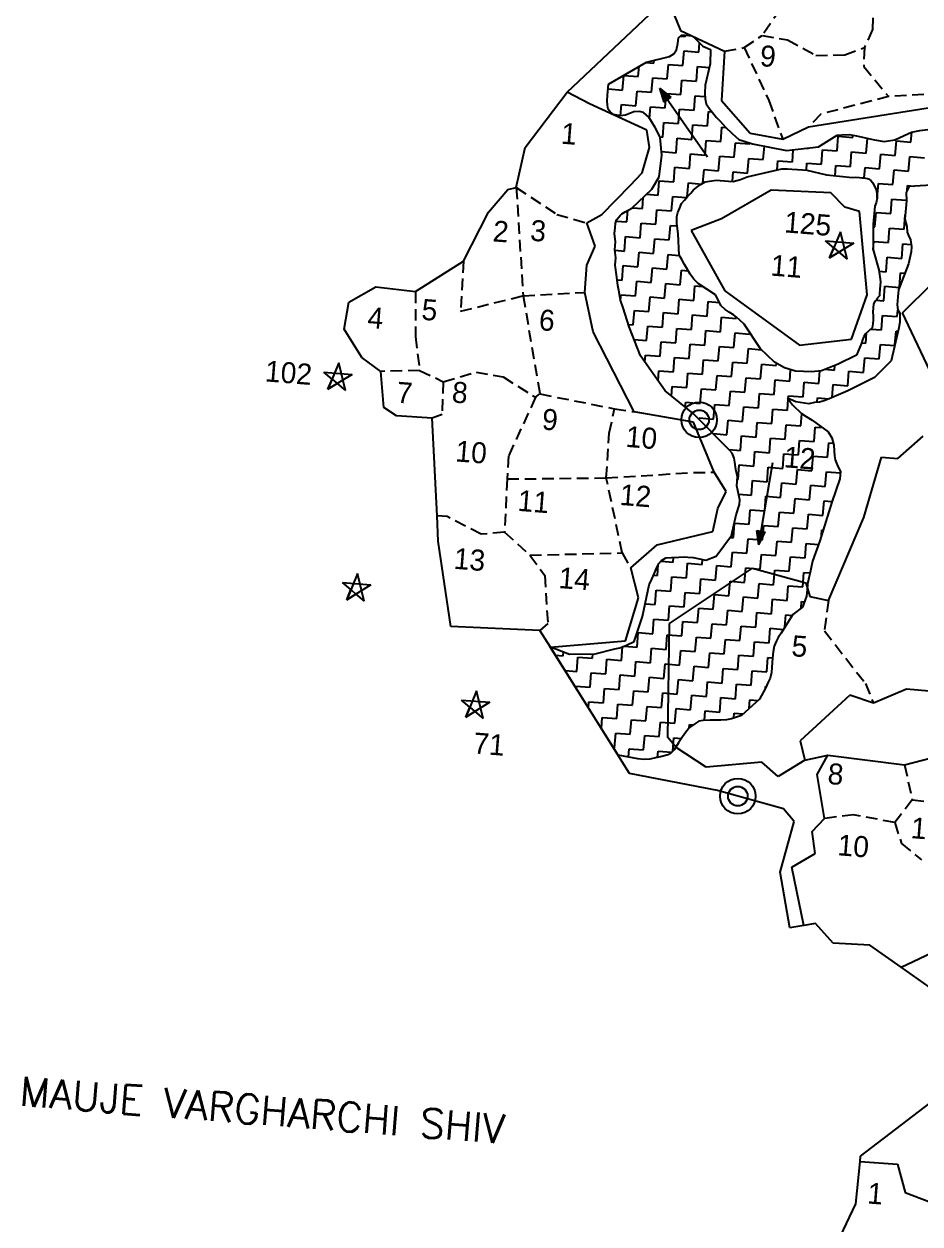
# Model space of a CAD drawing. Header units: metres. Extents: x 292752 to 294952, y 2098977 to 2102453.
# Drawn here: x 293657 to 294042, y 2100731 to 2101247 of the extents above; entities that cross this region are included whole.
import ezdxf
from ezdxf.enums import TextEntityAlignment as Align

# ---------------------------------------------------------------- set-up
doc = ezdxf.new("R2010")
doc.units = ezdxf.units.M
doc.linetypes.add('DASHED', pattern=[0.75, 0.5, -0.25])
for name, color, linetype in [('OFF', 1, 'Continuous'), ('POLY_HATCH', 12, 'Continuous'), ('POLY_PARCEL', 6, 'Continuous'), ('POLY_SUBPARCEL', 6, 'DASHED'), ('TEXT_MAPIN', 7, 'Continuous'), ('TEXT_MAPOUT', 7, 'Continuous'), ('TEXT_PARCEL', 7, 'Continuous'), ('V_BOUND_LINE', 7, 'Continuous')]:
    doc.layers.add(name, color=color, linetype=linetype)
doc.styles.get("Standard").update_dxf_attribs({"font": 'simplex.shx'})
doc.styles.add('TEXT_MAP', font='', dxfattribs={"height": 2.5})
doc.styles.get('TEXT_MAP').set_extended_font_data('Kruti Dev 050')

msp = doc.modelspace()

# ---------------------------------------------------------------- hatches: boundary and pattern name
h = msp.add_hatch(color=256)
h.paths.add_polyline_path([(293933.57, 2101214.43), (293935.06, 2101215.47), (293930.15, 2101219.31)])
h.paths.add_polyline_path([(293930.15, 2101219.31), (293932.07, 2101213.38), (293933.57, 2101214.43)])
h = msp.add_hatch(color=256)
h.paths.add_polyline_path([(293973.82, 2101028.87), (293972.02, 2101029.18), (293972.82, 2101023)])
h.paths.add_polyline_path([(293972.82, 2101023), (293975.62, 2101028.57), (293973.82, 2101028.87)])

# ---------------------------------------------------------------- linework, layer by layer
for p, q in [((293930.15, 2101219.31), (293950.73, 2101189.88)), ((293930.15, 2101219.31), (293932.07, 2101213.38)), ((293930.15, 2101219.31), (293935.06, 2101215.47)), ((293935.06, 2101215.47), (293932.07, 2101213.38)), ((294001.55, 2101153.72), (294013.7, 2101152.76)), ((294005.08, 2101150.7), (294001.55, 2101153.72)), ((294013.7, 2101152.76), (294003.3, 2101146.39)), ((294007.98, 2101157.66), (294003.31, 2101146.39)), ((294010.82, 2101145.8), (294007.98, 2101157.66)), ((294003.3, 2101146.39), (294005.08, 2101150.7)), ((294003.31, 2101146.39), (294007.28, 2101148.82)), ((294005.08, 2101150.7), (294007.28, 2101148.82)), ((294007.28, 2101148.82), (294010.82, 2101145.8)), ((293792.22, 2101101.25), (293787.55, 2101089.99)), ((293795.06, 2101089.39), (293792.22, 2101101.25)), ((293785.8, 2101097.31), (293797.95, 2101096.35)), ((293789.33, 2101094.29), (293785.8, 2101097.31)), ((293797.95, 2101096.35), (293787.55, 2101089.98)), ((293787.55, 2101089.98), (293789.33, 2101094.29)), ((293787.55, 2101089.99), (293791.53, 2101092.42)), ((293789.33, 2101094.29), (293791.53, 2101092.42)), ((293791.53, 2101092.42), (293795.06, 2101089.39)), ((293972.82, 2101023), (293978.85, 2101058.4)), ((293972.02, 2101029.18), (293975.62, 2101028.57)), ((293972.82, 2101023), (293972.02, 2101029.18)), ((293972.82, 2101023), (293975.62, 2101028.57)), ((293800.29, 2101010.75), (293795.61, 2100999.48)), ((293803.12, 2100998.89), (293800.29, 2101010.75)), ((293793.86, 2101006.81), (293806.01, 2101005.85)), ((293797.39, 2101003.79), (293793.86, 2101006.81)), ((293806.01, 2101005.85), (293795.61, 2100999.48)), ((293795.61, 2100999.48), (293797.39, 2101003.79)), ((293797.39, 2101003.79), (293799.59, 2101001.91)), ((293795.61, 2100999.48), (293799.59, 2101001.91)), ((293799.59, 2101001.91), (293803.12, 2100998.89)), ((293851.47, 2100960.25), (293846.8, 2100948.99)), ((293854.31, 2100948.4), (293851.47, 2100960.25)), ((293845.05, 2100956.31), (293857.19, 2100955.36)), ((293848.58, 2100953.3), (293845.05, 2100956.31)), ((293857.19, 2100955.36), (293846.79, 2100948.99)), ((293846.79, 2100948.99), (293848.58, 2100953.3)), ((293848.58, 2100953.3), (293850.77, 2100951.42)), ((293846.8, 2100948.99), (293850.77, 2100951.42)), ((293850.77, 2100951.42), (293854.31, 2100948.4))]:
    msp.add_line(p, q)
for centre, radius in [((293947.22, 2101076.79), 7.63), ((293947.22, 2101076.79), 4.2), ((293963.83, 2100915.01), 7.63), ((293963.83, 2100915.01), 4.2)]:
    msp.add_circle(centre, radius)
at = {"layer": 'OFF'}
msp.add_line((293992.58, 2100930.45), (294002.58, 2100932.64), dxfattribs=at)
at = {"layer": 'POLY_HATCH'}
for p, q in [((293938.06, 2101238.57), (293938.25, 2101240.98)), ((293938.25, 2101240.98), (293939.74, 2101242.25)), ((293939.74, 2101242.25), (293944.23, 2101241.9)), ((293944.23, 2101241.9), (293945.84, 2101240.38)), ((293945.84, 2101240.38), (293948.73, 2101237.38)), ((293936.33, 2101234.19), (293937.5, 2101235.84)), ((293937.5, 2101235.84), (293938.06, 2101238.57)), ((293948.73, 2101237.38), (293952.1, 2101236.07)), ((293952.1, 2101236.07), (293951.96, 2101229.83)), ((293908.2, 2101221.14), (293924.58, 2101230.61)), ((293924.58, 2101230.61), (293934.49, 2101232.95)), ((293934.49, 2101232.95), (293936.33, 2101234.19)), ((293951.96, 2101229.83), (293949.84, 2101220.63)), ((293907.82, 2101216.31), (293908.2, 2101221.14)), ((293949.84, 2101220.63), (293949.57, 2101217.18)), ((293907.63, 2101213.89), (293907.82, 2101216.31)), ((293949.57, 2101217.18), (293949.73, 2101214.74)), ((293949.73, 2101214.74), (293950.25, 2101212.61)), ((293907.84, 2101212.14), (293907.63, 2101213.89)), ((293908.05, 2101210.39), (293907.84, 2101212.14)), ((293909, 2101209.27), (293908.05, 2101210.39)), ((293950.25, 2101212.61), (293951.81, 2101210.41)), ((293951.81, 2101210.41), (293954.65, 2101206.71)), ((293910.3, 2101208.13), (293909, 2101209.27)), ((293913.38, 2101207.54), (293910.3, 2101208.13)), ((293915.48, 2101207.72), (293913.38, 2101207.54)), ((293916.92, 2101208.3), (293915.48, 2101207.72)), ((293919.07, 2101209.17), (293916.92, 2101208.3)), ((293921.51, 2101209.33), (293919.07, 2101209.17)), ((293923.21, 2101208.85), (293921.51, 2101209.33)), ((293925.49, 2101206.93), (293923.21, 2101208.85)), ((293926.74, 2101205.1), (293925.49, 2101206.93)), ((293928.27, 2101202.54), (293926.74, 2101205.1)), ((293954.65, 2101206.71), (293956.27, 2101205.2)), ((293956.27, 2101205.2), (293958.49, 2101202.59)), ((293929.49, 2101200.37), (293928.27, 2101202.54)), ((293930.36, 2101198.21), (293929.49, 2101200.37)), ((293958.49, 2101202.59), (293961.41, 2101199.93)), ((293961.41, 2101199.93), (293964.32, 2101197.27)), ((293998.47, 2101194.23), (294006.5, 2101199.15)), ((294006.5, 2101199.15), (294008.6, 2101199.33)), ((294008.6, 2101199.33), (294011.73, 2101199.43)), ((294011.73, 2101199.43), (294014.81, 2101198.84)), ((294035.31, 2101198.96), (294038.56, 2101200.44)), ((294038.56, 2101200.44), (294042.09, 2101201.2)), ((294042.09, 2101201.2), (294045.6, 2101201.62)), ((293931.14, 2101190.52), (293930.36, 2101198.21)), ((293964.32, 2101197.27), (293970.08, 2101195.43)), ((293970.08, 2101195.43), (293984.79, 2101192.53)), ((293984.79, 2101192.53), (293998.47, 2101194.23)), ((294014.81, 2101198.84), (294022.67, 2101197.18)), ((294022.67, 2101197.18), (294026.78, 2101196.51)), ((294026.78, 2101196.51), (294031.35, 2101197.19)), ((294031.35, 2101197.19), (294035.31, 2101198.96)), ((293930.06, 2101181.23), (293931.14, 2101190.52)), ((293967.79, 2101181.2), (293982.79, 2101184.7)), ((293982.79, 2101184.7), (293985.25, 2101184.73)), ((293985.25, 2101184.73), (293987.03, 2101184.59)), ((293987.03, 2101184.59), (293989.47, 2101184.4)), ((293989.47, 2101184.4), (293991.68, 2101184.22)), ((293991.68, 2101184.22), (293993.46, 2101184.08)), ((293993.46, 2101184.08), (294002.01, 2101182.07)), ((293926.86, 2101175.93), (293930.06, 2101181.23)), ((293948.12, 2101178.07), (293949.76, 2101179.06)), ((293949.76, 2101179.06), (293952.69, 2101179.49)), ((293952.69, 2101179.49), (293954.5, 2101179.8)), ((293954.5, 2101179.8), (293959.83, 2101179.38)), ((293959.83, 2101179.38), (293961.82, 2101179.22)), ((293961.82, 2101179.22), (293965.02, 2101180.08)), ((293965.02, 2101180.08), (293967.79, 2101181.2)), ((294002.01, 2101182.07), (294013.08, 2101180.97)), ((294013.08, 2101180.97), (294014.43, 2101181.09)), ((294014.43, 2101181.09), (294016.2, 2101180.95)), ((294016.2, 2101180.95), (294017.09, 2101180.88)), ((294017.09, 2101180.88), (294018.2, 2101180.79)), ((294018.2, 2101180.79), (294019.96, 2101180.43)), ((294019.96, 2101180.43), (294021.01, 2101179.68)), ((294021.01, 2101179.68), (294021.83, 2101178.72)), ((294021.83, 2101178.72), (294023.38, 2101175.7)), ((293918.29, 2101167.75), (293926.86, 2101175.93)), ((293942.12, 2101172.74), (293943.57, 2101174.19)), ((293943.57, 2101174.19), (293944.8, 2101175.65)), ((293944.8, 2101175.65), (293946.7, 2101177.07)), ((293946.7, 2101177.07), (293948.12, 2101178.07)), ((294023.38, 2101175.7), (294023.68, 2101173.89)), ((294023.68, 2101173.89), (294023.76, 2101172.1)), ((294037.48, 2101177.16), (294036.23, 2101174.48)), ((294036.23, 2101174.48), (294036.3, 2101171)), ((294054.34, 2101178.11), (294037.48, 2101177.16)), ((293938.83, 2101167.87), (293939.65, 2101169.81)), ((293939.65, 2101169.81), (293940.89, 2101171.28)), ((293940.89, 2101171.28), (293942.12, 2101172.74)), ((294022.82, 2101168.6), (294021.98, 2101160.86)), ((294023.38, 2101170.12), (294022.82, 2101168.6)), ((294023.76, 2101172.1), (294023.38, 2101170.12)), ((294036.3, 2101171), (294035.67, 2101163.07)), ((293911.64, 2101162.72), (293913.18, 2101164.68)), ((293913.18, 2101164.68), (293913.93, 2101165.31)), ((293913.93, 2101165.31), (293915.39, 2101166.24)), ((293915.39, 2101166.24), (293918.29, 2101167.75)), ((293937.64, 2101161.27), (293937.65, 2101164.17)), ((293937.65, 2101164.17), (293938.01, 2101165.93)), ((293938.01, 2101165.93), (293938.83, 2101167.87)), ((294035.67, 2101163.07), (294036.46, 2101159.88)), ((293910.83, 2101156.88), (293911.02, 2101159.29)), ((293911.02, 2101159.29), (293911.18, 2101161.36)), ((293911.18, 2101161.36), (293911.64, 2101162.72)), ((293938.18, 2101156.77), (293937.64, 2101161.27)), ((294021.98, 2101160.86), (294022.01, 2101149.93)), ((294036.46, 2101159.88), (294036.62, 2101157.44)), ((293911.25, 2101153.37), (293910.83, 2101156.88)), ((293910.98, 2101149.92), (293911.25, 2101153.37)), ((293938.57, 2101147.59), (293938.18, 2101156.77)), ((294036.62, 2101157.44), (294037.2, 2101156.01)), ((294037.2, 2101156.01), (294038.1, 2101154.2)), ((294038.1, 2101154.2), (294038.57, 2101151.38)), ((293911.39, 2101146.42), (293910.98, 2101149.92)), ((293939.76, 2101145.71), (293938.57, 2101147.59)), ((294022.01, 2101149.93), (294024.46, 2101141.26)), ((294038.38, 2101148.97), (294037.28, 2101143.85)), ((294038.57, 2101151.38), (294038.38, 2101148.97)), ((293911.15, 2101143.32), (293911.39, 2101146.42)), ((293911.78, 2101138.06), (293911.15, 2101143.32)), ((293940.93, 2101143.61), (293939.76, 2101145.71)), ((293941.72, 2101142.21), (293940.93, 2101143.61)), ((294037.28, 2101143.85), (294032.93, 2101132.74)), ((293912.2, 2101134.55), (293911.78, 2101138.06)), ((293943.28, 2101139.41), (293941.72, 2101142.21)), ((293944.9, 2101137.28), (293943.28, 2101139.41)), ((293946.75, 2101135.34), (293944.9, 2101137.28)), ((294024.46, 2101141.26), (294024.89, 2101138.32)), ((294024.89, 2101138.32), (294025.16, 2101136.07)), ((293912.72, 2101132.43), (293912.2, 2101134.55)), ((293913.43, 2101128.21), (293912.72, 2101132.43)), ((293954.19, 2101130.52), (293946.75, 2101135.34)), ((294024.92, 2101132.97), (294024.76, 2101130.97)), ((294025.04, 2101134.52), (294024.92, 2101132.97)), ((294025.16, 2101136.07), (294025.04, 2101134.52)), ((294032.93, 2101132.74), (294032.69, 2101129.63)), ((293914.57, 2101124.99), (293913.43, 2101128.21)), ((293956.72, 2101125.86), (293954.19, 2101130.52)), ((294022.72, 2101127.79), (294022.17, 2101126.49)), ((294023.44, 2101128.4), (294022.72, 2101127.79)), ((294023.95, 2101129.25), (294023.44, 2101128.4)), ((294024.69, 2101130.09), (294023.95, 2101129.25)), ((294024.76, 2101130.97), (294024.69, 2101130.09)), ((294032.69, 2101129.63), (294032.41, 2101126.18)), ((293917.05, 2101116.82), (293914.57, 2101124.99)), ((293958.37, 2101124.17), (293956.72, 2101125.86)), ((293960.08, 2101123.14), (293958.37, 2101124.17)), ((293961.99, 2101121.87), (293960.08, 2101123.14)), ((293963.25, 2101120.88), (293961.99, 2101121.87)), ((294022.17, 2101126.49), (294021.91, 2101123.17)), ((294021.91, 2101123.17), (294021.99, 2101121.38)), ((294032.41, 2101126.18), (294032.6, 2101124.09)), ((294032.6, 2101124.09), (294033.52, 2101122.62)), ((294033.52, 2101122.62), (294033.57, 2101118.8)), ((293921.96, 2101104.28), (293917.05, 2101116.82)), ((293964.71, 2101119.65), (293963.25, 2101120.88)), ((293966.59, 2101117.94), (293964.71, 2101119.65)), ((293973.56, 2101107.35), (293966.59, 2101117.94)), ((294021.95, 2101118.03), (294021.59, 2101116.28)), ((294022.09, 2101119.81), (294021.95, 2101118.03)), ((294021.99, 2101121.38), (294022.09, 2101119.81)), ((294033.57, 2101118.8), (294033.03, 2101116.41)), ((294017.95, 2101112.55), (294017.4, 2101111.25)), ((294018.72, 2101113.83), (294017.95, 2101112.55)), ((294021.59, 2101116.28), (294018.72, 2101113.83)), ((294033.03, 2101116.41), (294029.82, 2101102.09)), ((293979.58, 2101101.52), (293973.56, 2101107.35)), ((294017.06, 2101109.72), (294014.86, 2101104.54)), ((294017.4, 2101111.25), (294017.06, 2101109.72)), ((293932.58, 2101089.21), (293921.96, 2101104.28)), ((293983.86, 2101099.18), (293979.58, 2101101.52)), ((294014.86, 2101104.54), (294006.97, 2101100.7)), ((294029.82, 2101102.09), (294022.66, 2101095.02)), ((293988.65, 2101097.68), (293983.86, 2101099.18)), ((293995.54, 2101097.36), (293988.65, 2101097.68)), ((293999.83, 2101097.92), (293995.54, 2101097.36)), ((294006.97, 2101100.7), (293999.83, 2101097.92)), ((294022.66, 2101095.02), (294011.1, 2101089.33)), ((293944.67, 2101079.57), (293932.58, 2101089.21)), ((293988.83, 2101084.49), (293985.15, 2101086.17)), ((293985.15, 2101086.17), (293987.34, 2101083.22)), ((294003.18, 2101085.79), (294001.02, 2101084.92)), ((294011.1, 2101089.33), (294003.18, 2101085.79)), ((293987.34, 2101083.22), (293991.21, 2101079.45)), ((293994.33, 2101083.71), (293988.83, 2101084.49)), ((293996.8, 2101084.21), (293994.33, 2101083.71)), ((293998.9, 2101084.39), (293996.8, 2101084.21)), ((294001.02, 2101084.92), (293998.9, 2101084.39)), ((293960.14, 2101063.96), (293944.67, 2101079.57)), ((293991.21, 2101079.45), (293993.2, 2101078.25)), ((293993.2, 2101078.25), (293995.86, 2101076.65)), ((293995.86, 2101076.65), (294002.75, 2101071.59)), ((294002.75, 2101071.59), (294004.29, 2101069.04)), ((294004.29, 2101069.04), (294005.08, 2101065.86)), ((294005.08, 2101065.86), (294005.23, 2101063.41)), ((293961.41, 2101062.47), (293960.14, 2101063.96)), ((293962.28, 2101060.32), (293961.41, 2101062.47)), ((293962.49, 2101058.57), (293962.28, 2101060.32)), ((294005.23, 2101063.41), (294005.41, 2101061.32)), ((294005.41, 2101061.32), (294005.62, 2101059.56)), ((293962.94, 2101055.41), (293962.49, 2101058.57)), ((293963.73, 2101052.22), (293962.94, 2101055.41)), ((294005.62, 2101059.56), (294006.78, 2101056.7)), ((294006.78, 2101056.7), (294008, 2101054.52)), ((293963.43, 2101048.43), (293963.73, 2101052.22)), ((294007.76, 2101051.41), (294004.2, 2101041.39)), ((294008, 2101054.52), (294007.76, 2101051.41)), ((293964.69, 2101042.42), (293963.43, 2101048.43)), ((293963.14, 2101035.95), (293964.53, 2101040.35)), ((293964.53, 2101040.35), (293964.69, 2101042.42)), ((294004.2, 2101041.39), (293999.07, 2101024.78)), ((293961.05, 2101027.09), (293963.14, 2101035.95)), ((293954.45, 2101018.24), (293961.05, 2101027.09)), ((293999.07, 2101024.78), (293995.95, 2101016.01)), ((293929.05, 2101013.3), (293929.87, 2101014.97)), ((293929.87, 2101014.97), (293931.02, 2101016.27)), ((293931.02, 2101016.27), (293932.85, 2101017.51)), ((293932.85, 2101017.51), (293935.3, 2101017.67)), ((293935.3, 2101017.67), (293938.43, 2101017.77)), ((293938.43, 2101017.77), (293940.88, 2101017.92)), ((293940.88, 2101017.92), (293942.26, 2101017.81)), ((293942.26, 2101017.81), (293944.67, 2101017.62)), ((293944.67, 2101017.62), (293947.41, 2101017.06)), ((293947.41, 2101017.06), (293950.14, 2101016.5)), ((293950.14, 2101016.5), (293954.45, 2101018.24)), ((293995.95, 2101016.01), (293995.39, 2101013.27)), ((293925.69, 2101005.93), (293926.91, 2101008.26)), ((293926.91, 2101008.26), (293927.8, 2101010.62)), ((293927.8, 2101010.62), (293929.05, 2101013.3)), ((293994.34, 2101008.84), (293993.78, 2101006.11)), ((293994.88, 2101011.23), (293994.34, 2101008.84)), ((293995.39, 2101013.27), (293994.88, 2101011.23)), ((293922.87, 2100992.27), (293925.69, 2101005.93)), ((293993.59, 2101003.69), (293993.37, 2101000.94)), ((293993.78, 2101006.11), (293993.59, 2101003.69)), ((293993.37, 2101000.94), (293991.61, 2100996.21)), ((293987.54, 2100993.06), (293982.4, 2100985.14)), ((293991.61, 2100996.21), (293987.54, 2100993.06)), ((293919.24, 2100981.44), (293922.87, 2100992.27)), ((293981.2, 2100983.15), (293980.37, 2100981.48)), ((293982.4, 2100985.14), (293981.2, 2100983.15)), ((293912.32, 2100932.66), (293883.04, 2100979.34)), ((293883.04, 2100979.34), (293891.37, 2100976.01)), ((293902.5, 2100976.17), (293911, 2100978.28)), ((293911, 2100978.28), (293913.13, 2100978.8)), ((293913.13, 2100978.8), (293916, 2100979.97)), ((293916, 2100979.97), (293919.24, 2100981.44)), ((293979.52, 2100979.46), (293978.98, 2100977.08)), ((293980.37, 2100981.48), (293979.52, 2100979.46)), ((293891.37, 2100976.01), (293902.5, 2100976.17)), ((293978.77, 2100974.32), (293978.47, 2100970.52)), ((293978.98, 2100977.08), (293978.77, 2100974.32)), ((293978.28, 2100968.11), (293977.74, 2100965.72)), ((293978.47, 2100970.52), (293978.28, 2100968.11)), ((293976.91, 2100964.05), (293975.66, 2100961.37)), ((293977.74, 2100965.72), (293976.91, 2100964.05)), ((293973.21, 2100956.71), (293965.36, 2100949.69)), ((293975.66, 2100961.37), (293973.21, 2100956.71)), ((293947.11, 2100947.31), (293945.28, 2100946.07)), ((293948.86, 2100947.52), (293947.11, 2100947.31)), ((293952, 2100947.62), (293948.86, 2100947.52)), ((293956.51, 2100947.61), (293952, 2100947.62)), ((293958.96, 2100947.76), (293956.51, 2100947.61)), ((293961.08, 2100948.29), (293958.96, 2100947.76)), ((293962.86, 2100948.84), (293961.08, 2100948.29)), ((293965.36, 2100949.69), (293962.86, 2100948.84)), ((293941.53, 2100942.54), (293939.98, 2100940.58)), ((293943.07, 2100944.5), (293941.53, 2100942.54)), ((293945.28, 2100946.07), (293943.07, 2100944.5)), ((293938.38, 2100937.93), (293936.41, 2100934.96)), ((293939.98, 2100940.58), (293938.38, 2100937.93)), ((293920.82, 2100930.99), (293912.32, 2100932.66)), ((293923.23, 2100930.8), (293920.82, 2100930.99)), ((293926.02, 2100930.92), (293923.23, 2100930.8)), ((293928.49, 2100931.42), (293926.02, 2100930.92)), ((293930.62, 2100931.95), (293928.49, 2100931.42)), ((293933.81, 2100932.74), (293930.62, 2100931.95)), ((293934.9, 2100933.35), (293933.81, 2100932.74)), ((293936.41, 2100934.96), (293934.9, 2100933.35))]:
    msp.add_line(p, q, dxfattribs=at)
at = {"layer": 'POLY_HATCH', "linetype": 'Continuous'}
for p, q in [((293939.19, 2101241.78), (293941.23, 2101241.62)), ((293941.23, 2101241.62), (293941.27, 2101242.13)), ((293940.25, 2101229.12), (293940.74, 2101235.37)), ((293940.74, 2101235.37), (293946.99, 2101234.88)), ((293946.99, 2101234.88), (293947.3, 2101238.86)), ((293924.2, 2101230.39), (293927.75, 2101230.11)), ((293927.75, 2101230.11), (293927.85, 2101231.38)), ((293921, 2101224.35), (293921.35, 2101228.74)), ((293933.5, 2101223.36), (293934, 2101229.61)), ((293934, 2101229.61), (293940.25, 2101229.12)), ((293946, 2101222.38), (293946.5, 2101228.63)), ((293946.5, 2101228.63), (293951.59, 2101228.23)), ((293914.26, 2101218.59), (293914.75, 2101224.84)), ((293914.75, 2101224.84), (293921, 2101224.35)), ((293926.76, 2101217.61), (293927.25, 2101223.86)), ((293927.25, 2101223.86), (293933.5, 2101223.36)), ((293939.26, 2101216.62), (293939.75, 2101222.87)), ((293939.75, 2101222.87), (293946, 2101222.38)), ((293908.04, 2101219.08), (293914.26, 2101218.59)), ((293920.02, 2101211.85), (293920.51, 2101218.1)), ((293920.51, 2101218.1), (293926.76, 2101217.61)), ((293932.52, 2101210.86), (293933.01, 2101217.11)), ((293933.01, 2101217.11), (293939.26, 2101216.62)), ((293945.02, 2101209.88), (293945.51, 2101216.13)), ((293945.51, 2101216.13), (293949.66, 2101215.8)), ((293913.39, 2101207.54), (293913.77, 2101212.34)), ((293913.77, 2101212.34), (293920.02, 2101211.85)), ((293925.87, 2101206.37), (293926.27, 2101211.36)), ((293926.27, 2101211.36), (293932.52, 2101210.86)), ((293938.27, 2101204.12), (293938.77, 2101210.37)), ((293938.77, 2101210.37), (293945.02, 2101209.88)), ((293931.53, 2101198.36), (293932.02, 2101204.61)), ((293932.02, 2101204.61), (293938.27, 2101204.12)), ((293950.77, 2101203.13), (293951.27, 2101209.38)), ((293951.27, 2101209.38), (293952.68, 2101209.27)), ((293944.03, 2101197.38), (293944.52, 2101203.63)), ((293944.52, 2101203.63), (293950.77, 2101203.13)), ((293956.53, 2101196.39), (293957.02, 2101202.64)), ((293957.02, 2101202.64), (293958.57, 2101202.52)), ((294013.28, 2101198.2), (294013.35, 2101199.12)), ((294038.28, 2101196.23), (294038.61, 2101200.45)), ((293930.26, 2101198.46), (293931.53, 2101198.36)), ((293937.29, 2101191.62), (293937.78, 2101197.87)), ((293937.78, 2101197.87), (293944.03, 2101197.38)), ((293949.79, 2101190.63), (293950.28, 2101196.88)), ((293950.28, 2101196.88), (293956.53, 2101196.39)), ((293962.29, 2101189.65), (293962.78, 2101195.9)), ((293962.78, 2101195.9), (293969.03, 2101195.4)), ((293969.03, 2101195.4), (293969.06, 2101195.75)), ((293974.79, 2101188.66), (293975.24, 2101194.41)), ((294006.53, 2101192.44), (294007.03, 2101198.69)), ((294007.03, 2101198.69), (294013.28, 2101198.2)), ((294019.03, 2101191.46), (294019.53, 2101197.71)), ((294019.53, 2101197.71), (294020.54, 2101197.63)), ((294031.54, 2101190.47), (294032.03, 2101196.72)), ((294032.03, 2101196.72), (294038.28, 2101196.23)), ((293931.01, 2101191.8), (293931.04, 2101192.11)), ((293931.04, 2101192.11), (293937.29, 2101191.62)), ((293943.04, 2101184.88), (293943.54, 2101191.13)), ((293943.54, 2101191.13), (293949.79, 2101190.63)), ((293955.54, 2101183.89), (293956.04, 2101190.14)), ((293956.04, 2101190.14), (293962.29, 2101189.65)), ((293968.05, 2101182.9), (293968.54, 2101189.15)), ((293968.54, 2101189.15), (293974.79, 2101188.66)), ((293987.29, 2101187.67), (293987.7, 2101192.89)), ((293992.82, 2101193.53), (293994.03, 2101193.43)), ((293994.03, 2101193.43), (293994.05, 2101193.68)), ((293999.79, 2101186.69), (294000.28, 2101192.94)), ((294000.28, 2101192.94), (294006.53, 2101192.44)), ((294012.29, 2101185.7), (294012.78, 2101191.95)), ((294012.78, 2101191.95), (294019.03, 2101191.46)), ((294024.79, 2101184.71), (294025.29, 2101190.96)), ((294025.29, 2101190.96), (294031.54, 2101190.47)), ((294037.29, 2101183.73), (294037.79, 2101189.98)), ((294037.79, 2101189.98), (294044.04, 2101189.48)), ((293936.3, 2101179.12), (293936.79, 2101185.37)), ((293936.79, 2101185.37), (293943.04, 2101184.88)), ((293948.83, 2101178.5), (293949.29, 2101184.38)), ((293949.29, 2101184.38), (293955.54, 2101183.89)), ((293980.73, 2101184.22), (293981.04, 2101188.17)), ((293981.04, 2101188.17), (293987.29, 2101187.67)), ((293993.3, 2101184.1), (293993.54, 2101187.18)), ((293993.54, 2101187.18), (293999.79, 2101186.69)), ((294005.69, 2101181.71), (294006.04, 2101186.19)), ((294006.04, 2101186.19), (294012.29, 2101185.7)), ((294018.19, 2101180.79), (294018.54, 2101185.21)), ((294018.54, 2101185.21), (294024.79, 2101184.71)), ((294030.55, 2101177.97), (294031.04, 2101184.22)), ((294031.04, 2101184.22), (294037.29, 2101183.73)), ((293929.56, 2101173.36), (293930.05, 2101179.61)), ((293930.05, 2101179.61), (293936.3, 2101179.12)), ((293942.08, 2101172.7), (293942.55, 2101178.63)), ((293942.55, 2101178.63), (293948.29, 2101178.17)), ((293961.47, 2101179.25), (293961.8, 2101183.4)), ((293961.8, 2101183.4), (293968.05, 2101182.9)), ((293924.59, 2101173.75), (293929.56, 2101173.36)), ((294023.81, 2101172.21), (294024.3, 2101178.46)), ((294024.3, 2101178.46), (294030.55, 2101177.97)), ((294036.63, 2101175.35), (294036.8, 2101177.48)), ((294036.8, 2101177.48), (294039.44, 2101177.27)), ((293922.81, 2101167.6), (293923.19, 2101172.42)), ((293935.31, 2101166.62), (293935.81, 2101172.87)), ((293935.81, 2101172.87), (293941.82, 2101172.39)), ((294023.76, 2101172.22), (294023.81, 2101172.21)), ((294029.56, 2101165.47), (294030.06, 2101171.72)), ((294030.06, 2101171.72), (294036.29, 2101171.23)), ((293916.07, 2101161.85), (293916.46, 2101166.79)), ((293918.5, 2101167.94), (293922.81, 2101167.6)), ((293928.57, 2101160.86), (293929.06, 2101167.11)), ((293929.06, 2101167.11), (293935.31, 2101166.62)), ((294022.82, 2101159.71), (294023.31, 2101165.96)), ((294023.31, 2101165.96), (294029.56, 2101165.47)), ((294035.32, 2101158.73), (294035.81, 2101164.98)), ((294035.81, 2101164.98), (294035.82, 2101164.98)), ((293911.47, 2101162.21), (293916.07, 2101161.85)), ((293921.83, 2101155.1), (293922.32, 2101161.35)), ((293922.32, 2101161.35), (293928.57, 2101160.86)), ((293934.33, 2101154.12), (293934.82, 2101160.37)), ((293934.82, 2101160.37), (293937.78, 2101160.13)), ((294021.99, 2101159.78), (294022.82, 2101159.71)), ((294028.58, 2101152.97), (294029.07, 2101159.22)), ((294029.07, 2101159.22), (294035.32, 2101158.73)), ((293915.08, 2101149.35), (293915.58, 2101155.6)), ((293915.58, 2101155.6), (293921.83, 2101155.1)), ((293927.58, 2101148.36), (293928.08, 2101154.61)), ((293928.08, 2101154.61), (293934.33, 2101154.12)), ((294022.04, 2101149.84), (294022.33, 2101153.46)), ((294022.33, 2101153.46), (294028.58, 2101152.97)), ((293911.01, 2101149.67), (293915.08, 2101149.35)), ((293920.84, 2101142.6), (293921.33, 2101148.85)), ((293921.33, 2101148.85), (293927.58, 2101148.36)), ((293933.34, 2101141.62), (293933.83, 2101147.87)), ((293933.83, 2101147.87), (293938.63, 2101147.49)), ((294034.33, 2101146.22), (294034.83, 2101152.48)), ((294034.83, 2101152.48), (294038.44, 2101152.19)), ((293914.1, 2101136.85), (293914.59, 2101143.1)), ((293914.59, 2101143.1), (293920.84, 2101142.6)), ((294027.59, 2101140.47), (294028.08, 2101146.72)), ((294028.08, 2101146.72), (294034.33, 2101146.22)), ((293926.6, 2101135.86), (293927.09, 2101142.11)), ((293927.09, 2101142.11), (293933.34, 2101141.62)), ((293939.1, 2101134.87), (293939.59, 2101141.12)), ((293939.59, 2101141.12), (293942.45, 2101140.9)), ((294024.54, 2101140.71), (294027.59, 2101140.47)), ((294033.35, 2101133.82), (294033.84, 2101139.97)), ((294033.84, 2101139.97), (294035.71, 2101139.83)), ((293911.9, 2101137.02), (293914.1, 2101136.85)), ((293919.85, 2101130.1), (293920.35, 2101136.35)), ((293920.35, 2101136.35), (293926.6, 2101135.86)), ((293932.35, 2101129.12), (293932.85, 2101135.37)), ((293932.85, 2101135.37), (293939.1, 2101134.87)), ((293944.85, 2101128.13), (293945.35, 2101134.38)), ((293945.35, 2101134.38), (293948.64, 2101134.12)), ((294026.6, 2101127.97), (294027.1, 2101134.22)), ((294027.1, 2101134.22), (294033.32, 2101133.73)), ((293913.42, 2101128.27), (293913.6, 2101130.6)), ((293913.6, 2101130.6), (293919.85, 2101130.1)), ((293925.61, 2101123.36), (293926.1, 2101129.61)), ((293926.1, 2101129.61), (293932.35, 2101129.12)), ((293938.11, 2101122.37), (293938.6, 2101128.62)), ((293938.6, 2101128.62), (293944.85, 2101128.13)), ((293950.61, 2101121.39), (293951.11, 2101127.64)), ((293951.11, 2101127.64), (293955.96, 2101127.25)), ((294023.24, 2101128.23), (294026.6, 2101127.97)), ((293918.87, 2101117.6), (293919.36, 2101123.85)), ((293919.36, 2101123.85), (293925.61, 2101123.36)), ((293931.37, 2101116.61), (293931.86, 2101122.87)), ((293931.86, 2101122.87), (293938.11, 2101122.37)), ((293943.87, 2101115.63), (293944.36, 2101121.88)), ((293944.36, 2101121.88), (293950.61, 2101121.39)), ((294032.36, 2101121.22), (294032.59, 2101124.14)), ((293916.76, 2101117.77), (293918.87, 2101117.6)), ((293924.62, 2101110.86), (293925.12, 2101117.11)), ((293925.12, 2101117.11), (293931.37, 2101116.61)), ((293956.37, 2101114.64), (293956.86, 2101120.89)), ((293956.86, 2101120.89), (293963.11, 2101120.4)), ((293963.11, 2101120.4), (293963.16, 2101120.95)), ((294025.62, 2101115.47), (294026.11, 2101121.72)), ((294026.11, 2101121.72), (294032.36, 2101121.22)), ((293937.12, 2101109.87), (293937.62, 2101116.12)), ((293937.62, 2101116.12), (293943.87, 2101115.63)), ((293949.63, 2101108.88), (293950.12, 2101115.13)), ((293950.12, 2101115.13), (293956.37, 2101114.64)), ((293962.13, 2101107.9), (293962.62, 2101114.15)), ((293962.62, 2101114.15), (293968.87, 2101113.66)), ((293968.87, 2101113.66), (293968.93, 2101114.39)), ((294018.87, 2101109.71), (294019.23, 2101114.26)), ((294021.06, 2101115.83), (294025.62, 2101115.47)), ((294031.41, 2101109.19), (294031.87, 2101114.97)), ((294031.87, 2101114.97), (294032.69, 2101114.91)), ((293919.22, 2101111.28), (293924.62, 2101110.86)), ((293930.38, 2101104.11), (293930.87, 2101110.36)), ((293930.87, 2101110.36), (293937.12, 2101109.87)), ((293942.88, 2101103.13), (293943.38, 2101109.38)), ((293943.38, 2101109.38), (293949.63, 2101108.88)), ((293955.38, 2101102.14), (293955.88, 2101108.39)), ((293955.88, 2101108.39), (293962.13, 2101107.9)), ((293967.88, 2101101.15), (293968.38, 2101107.4)), ((293968.38, 2101107.4), (293973.96, 2101106.96)), ((294017.08, 2101109.85), (294018.87, 2101109.71)), ((294024.63, 2101102.97), (294025.12, 2101109.22)), ((294025.12, 2101109.22), (294031.31, 2101108.73)), ((293923.89, 2101101.54), (293924.13, 2101104.61)), ((293924.13, 2101104.61), (293930.38, 2101104.11)), ((293936.14, 2101097.37), (293936.63, 2101103.62)), ((293936.63, 2101103.62), (293942.88, 2101103.13)), ((293948.64, 2101096.38), (293949.13, 2101102.63)), ((293949.13, 2101102.63), (293955.38, 2101102.14)), ((293961.14, 2101095.4), (293961.63, 2101101.65)), ((293961.63, 2101101.65), (293967.88, 2101101.15)), ((294017.89, 2101097.21), (294018.38, 2101103.46)), ((294018.38, 2101103.46), (294024.63, 2101102.97)), ((293929.54, 2101093.52), (293929.89, 2101097.86)), ((293929.89, 2101097.86), (293936.14, 2101097.37)), ((293941.9, 2101090.63), (293942.39, 2101096.88)), ((293942.39, 2101096.88), (293948.64, 2101096.38)), ((293973.64, 2101094.41), (293974.13, 2101100.66)), ((293974.13, 2101100.66), (293980.38, 2101100.17)), ((293980.38, 2101100.17), (293980.45, 2101101.04)), ((293986.14, 2101093.42), (293986.53, 2101098.34)), ((293998.64, 2101092.44), (293999.07, 2101097.82)), ((294001.36, 2101098.51), (294005.39, 2101098.19)), ((294005.39, 2101098.19), (294005.54, 2101100.14)), ((294011.14, 2101091.45), (294011.64, 2101097.7)), ((294011.64, 2101097.7), (294017.89, 2101097.21)), ((294024.12, 2101096.45), (294024.14, 2101096.71)), ((294024.14, 2101096.71), (294024.36, 2101096.7)), ((293935.32, 2101087.02), (293935.64, 2101091.12)), ((293935.64, 2101091.12), (293941.9, 2101090.63)), ((293954.4, 2101089.64), (293954.89, 2101095.89)), ((293954.89, 2101095.89), (293961.14, 2101095.4)), ((293966.9, 2101088.65), (293967.39, 2101094.9)), ((293967.39, 2101094.9), (293973.64, 2101094.41)), ((293979.4, 2101087.67), (293979.89, 2101093.92)), ((293979.89, 2101093.92), (293986.14, 2101093.42)), ((293991.9, 2101086.68), (293992.39, 2101092.93)), ((293992.39, 2101092.93), (293998.64, 2101092.44)), ((294004.45, 2101086.36), (294004.89, 2101091.94)), ((294004.89, 2101091.94), (294011.14, 2101091.45)), ((293947.65, 2101083.88), (293948.15, 2101090.13)), ((293948.15, 2101090.13), (293954.4, 2101089.64)), ((293960.15, 2101082.9), (293960.65, 2101089.15)), ((293960.65, 2101089.15), (293966.9, 2101088.65)), ((293972.65, 2101081.91), (293973.15, 2101088.16)), ((293973.15, 2101088.16), (293979.4, 2101087.67)), ((293985.15, 2101080.92), (293985.53, 2101085.66)), ((293985.55, 2101085.99), (293985.65, 2101087.17)), ((293985.65, 2101087.17), (293991.9, 2101086.68)), ((293998, 2101084.32), (293998.15, 2101086.19)), ((293998.15, 2101086.19), (294003.17, 2101085.79)), ((293941.24, 2101082.31), (293941.4, 2101084.38)), ((293941.4, 2101084.38), (293947.65, 2101083.88)), ((293953.41, 2101077.14), (293953.9, 2101083.39)), ((293953.9, 2101083.39), (293960.15, 2101082.9)), ((293965.91, 2101076.15), (293966.4, 2101082.4)), ((293966.4, 2101082.4), (293972.65, 2101081.91)), ((293978.41, 2101075.17), (293978.9, 2101081.42)), ((293978.9, 2101081.42), (293985.15, 2101080.92)), ((293947.12, 2101077.11), (293947.16, 2101077.63)), ((293947.16, 2101077.63), (293953.41, 2101077.14)), ((293959.17, 2101070.4), (293959.66, 2101076.65)), ((293959.66, 2101076.65), (293965.91, 2101076.15)), ((293971.67, 2101069.41), (293972.16, 2101075.66)), ((293972.16, 2101075.66), (293978.41, 2101075.17)), ((293990.91, 2101074.18), (293991.32, 2101079.38)), ((293953.31, 2101070.86), (293959.17, 2101070.4)), ((293984.17, 2101068.42), (293984.66, 2101074.67)), ((293984.66, 2101074.67), (293990.91, 2101074.18)), ((293996.67, 2101067.44), (293997.16, 2101073.69)), ((293997.16, 2101073.69), (294000.23, 2101073.44)), ((293964.92, 2101063.65), (293965.42, 2101069.9)), ((293965.42, 2101069.9), (293971.67, 2101069.41)), ((293977.42, 2101062.67), (293977.92, 2101068.92)), ((293977.92, 2101068.92), (293984.17, 2101068.42)), ((293989.93, 2101061.68), (293990.42, 2101067.93)), ((293990.42, 2101067.93), (293996.67, 2101067.44)), ((294002.43, 2101060.69), (294002.92, 2101066.94)), ((294002.92, 2101066.94), (294004.84, 2101066.79)), ((293960.06, 2101064.04), (293964.92, 2101063.65)), ((293970.68, 2101056.91), (293971.17, 2101063.16)), ((293971.17, 2101063.16), (293977.42, 2101062.67)), ((293983.18, 2101055.92), (293983.67, 2101062.17)), ((293983.67, 2101062.17), (293989.93, 2101061.68)), ((293995.68, 2101054.94), (293996.18, 2101061.19)), ((293996.18, 2101061.19), (294002.43, 2101060.69)), ((293963.94, 2101051.15), (293964.43, 2101057.4)), ((293964.43, 2101057.4), (293970.68, 2101056.91)), ((293976.44, 2101050.16), (293976.93, 2101056.42)), ((293976.93, 2101056.42), (293983.18, 2101055.92)), ((293988.94, 2101049.18), (293989.43, 2101055.43)), ((293989.43, 2101055.43), (293995.68, 2101054.94)), ((293963.64, 2101051.17), (293963.94, 2101051.15)), ((293969.69, 2101044.41), (293970.19, 2101050.66)), ((293970.19, 2101050.66), (293976.44, 2101050.16)), ((293982.19, 2101043.42), (293982.69, 2101049.67)), ((293982.69, 2101049.67), (293988.94, 2101049.18)), ((294001.44, 2101048.19), (294001.93, 2101054.44)), ((294001.93, 2101054.44), (294007.96, 2101053.97)), ((293964.18, 2101044.84), (293969.69, 2101044.41)), ((293994.7, 2101042.43), (293995.19, 2101048.69)), ((293995.19, 2101048.69), (294001.44, 2101048.19)), ((293975.45, 2101037.66), (293975.94, 2101043.91)), ((293975.94, 2101043.91), (293982.19, 2101043.42)), ((293987.95, 2101036.68), (293988.45, 2101042.93)), ((293988.45, 2101042.93), (293994.7, 2101042.43)), ((294000.45, 2101035.69), (294000.95, 2101041.94)), ((294000.95, 2101041.94), (294004.31, 2101041.68)), ((293968.71, 2101031.91), (293969.2, 2101038.16)), ((293969.2, 2101038.16), (293975.45, 2101037.66)), ((293981.21, 2101030.92), (293981.7, 2101037.17)), ((293981.7, 2101037.17), (293987.95, 2101036.68)), ((293993.71, 2101029.93), (293994.2, 2101036.18)), ((293994.2, 2101036.18), (294000.45, 2101035.69)), ((293961.96, 2101026.15), (293962.46, 2101032.4)), ((293962.46, 2101032.4), (293968.71, 2101031.91)), ((293974.46, 2101025.16), (293974.96, 2101031.41)), ((293974.96, 2101031.41), (293981.21, 2101030.92)), ((293986.97, 2101024.18), (293987.46, 2101030.43)), ((293987.46, 2101030.43), (293993.71, 2101029.93)), ((293999.77, 2101027.04), (293999.96, 2101029.44)), ((293999.96, 2101029.44), (294000.5, 2101029.4)), ((293960.44, 2101026.27), (293961.96, 2101026.15)), ((293967.72, 2101019.41), (293968.21, 2101025.66)), ((293968.21, 2101025.66), (293974.46, 2101025.16)), ((293980.22, 2101018.42), (293980.72, 2101024.67)), ((293980.72, 2101024.67), (293986.97, 2101024.18)), ((293960.98, 2101013.65), (293961.47, 2101019.9)), ((293961.47, 2101019.9), (293967.72, 2101019.41)), ((293973.48, 2101012.66), (293973.97, 2101018.91)), ((293973.97, 2101018.91), (293980.22, 2101018.42)), ((293992.72, 2101017.43), (293993.22, 2101023.68)), ((293993.22, 2101023.68), (293998.53, 2101023.26)), ((293929.23, 2101009.87), (293929.59, 2101014.4)), ((293930.81, 2101016.03), (293935.98, 2101015.62)), ((293935.98, 2101015.62), (293936.14, 2101017.69)), ((293941.73, 2101008.88), (293942.23, 2101015.13)), ((293942.23, 2101015.13), (293948.48, 2101014.64)), ((293948.48, 2101014.64), (293948.65, 2101016.8)), ((293954.23, 2101007.89), (293954.73, 2101014.14)), ((293954.73, 2101014.14), (293960.98, 2101013.65)), ((293985.98, 2101011.68), (293986.47, 2101017.93)), ((293986.47, 2101017.93), (293992.72, 2101017.43)), ((293927.56, 2101010), (293929.23, 2101009.87)), ((293934.99, 2101003.12), (293935.48, 2101009.37)), ((293935.48, 2101009.37), (293941.73, 2101008.88)), ((293947.49, 2101002.13), (293947.98, 2101008.39)), ((293947.98, 2101008.39), (293954.23, 2101007.89)), ((293966.73, 2101006.91), (293967.23, 2101013.16)), ((293967.23, 2101013.16), (293973.48, 2101012.66)), ((293979.24, 2101005.92), (293979.73, 2101012.17)), ((293979.73, 2101012.17), (293985.98, 2101011.68)), ((293991.74, 2101004.93), (293992.23, 2101011.18)), ((293992.23, 2101011.18), (293994.82, 2101010.98)), ((293928.25, 2100997.36), (293928.74, 2101003.61)), ((293928.74, 2101003.61), (293934.99, 2101003.12)), ((293959.99, 2101001.15), (293960.48, 2101007.4)), ((293960.48, 2101007.4), (293966.73, 2101006.91)), ((293972.49, 2101000.16), (293972.98, 2101006.41)), ((293972.98, 2101006.41), (293979.24, 2101005.92)), ((293984.99, 2100999.18), (293985.49, 2101005.43)), ((293985.49, 2101005.43), (293991.74, 2101004.93)), ((293940.75, 2100996.38), (293941.24, 2101002.63)), ((293941.24, 2101002.63), (293947.49, 2101002.13)), ((293953.25, 2100995.39), (293953.74, 2101001.64)), ((293953.74, 2101001.64), (293959.99, 2101001.15)), ((293965.75, 2100994.4), (293966.24, 2101000.66)), ((293966.24, 2101000.66), (293972.49, 2101000.16)), ((293978.25, 2100993.42), (293978.74, 2100999.67)), ((293978.74, 2100999.67), (293984.99, 2100999.18)), ((293991.01, 2100995.75), (293991.24, 2100998.68)), ((293991.24, 2100998.68), (293992.49, 2100998.58)), ((293923.99, 2100997.7), (293928.25, 2100997.36)), ((293934, 2100990.62), (293934.5, 2100996.87)), ((293934.5, 2100996.87), (293940.75, 2100996.38)), ((293946.5, 2100989.63), (293947, 2100995.88)), ((293947, 2100995.88), (293953.25, 2100995.39)), ((293959, 2100988.65), (293959.5, 2100994.9)), ((293959.5, 2100994.9), (293965.75, 2100994.4)), ((293971.51, 2100987.66), (293972, 2100993.91)), ((293972, 2100993.91), (293978.25, 2100993.42)), ((293984.09, 2100987.75), (293984.5, 2100992.92)), ((293984.5, 2100992.92), (293987.31, 2100992.7)), ((293927.26, 2100984.86), (293927.75, 2100991.11)), ((293927.75, 2100991.11), (293934, 2100990.62)), ((293939.76, 2100983.88), (293940.25, 2100990.13)), ((293940.25, 2100990.13), (293946.5, 2100989.63)), ((293952.26, 2100982.89), (293952.75, 2100989.14)), ((293952.75, 2100989.14), (293959, 2100988.65)), ((293964.76, 2100981.9), (293965.25, 2100988.15)), ((293965.25, 2100988.15), (293971.51, 2100987.66)), ((293920.52, 2100979.11), (293921.01, 2100985.36)), ((293921.01, 2100985.36), (293927.26, 2100984.86)), ((293933.02, 2100978.12), (293933.51, 2100984.37)), ((293933.51, 2100984.37), (293939.76, 2100983.88)), ((293945.52, 2100977.13), (293946.01, 2100983.38)), ((293946.01, 2100983.38), (293952.26, 2100982.89)), ((293977.26, 2100980.92), (293977.76, 2100987.17)), ((293977.76, 2100987.17), (293983.42, 2100986.72)), ((293913.77, 2100973.35), (293914.24, 2100979.25)), ((293914.96, 2100979.55), (293920.52, 2100979.11)), ((293926.27, 2100972.36), (293926.77, 2100978.61)), ((293926.77, 2100978.61), (293933.02, 2100978.12)), ((293938.77, 2100971.38), (293939.27, 2100977.63)), ((293939.27, 2100977.63), (293945.52, 2100977.13)), ((293958.02, 2100976.15), (293958.51, 2100982.4)), ((293958.51, 2100982.4), (293964.76, 2100981.9)), ((293970.52, 2100975.16), (293971.01, 2100981.41)), ((293971.01, 2100981.41), (293977.26, 2100980.92)), ((293885.4, 2100975.59), (293888.77, 2100975.32)), ((293888.77, 2100975.32), (293888.9, 2100977)), ((293894.53, 2100968.58), (293895.02, 2100974.83)), ((293895.02, 2100974.83), (293901.27, 2100974.34)), ((293901.27, 2100974.34), (293901.41, 2100976.15)), ((293907.03, 2100967.59), (293907.52, 2100973.84)), ((293907.52, 2100973.84), (293913.77, 2100973.35)), ((293919.53, 2100966.61), (293920.02, 2100972.86)), ((293920.02, 2100972.86), (293926.27, 2100972.36)), ((293951.27, 2100970.39), (293951.77, 2100976.64)), ((293951.77, 2100976.64), (293958.02, 2100976.15)), ((293963.77, 2100969.4), (293964.27, 2100975.65)), ((293964.27, 2100975.65), (293970.52, 2100975.16)), ((293976.28, 2100968.42), (293976.77, 2100974.67)), ((293976.77, 2100974.67), (293978.78, 2100974.51)), ((293889.55, 2100968.97), (293894.53, 2100968.58)), ((293900.28, 2100961.84), (293900.78, 2100968.09)), ((293900.78, 2100968.09), (293907.03, 2100967.59)), ((293912.79, 2100960.85), (293913.28, 2100967.1)), ((293913.28, 2100967.1), (293919.53, 2100966.61)), ((293932.03, 2100965.62), (293932.52, 2100971.87)), ((293932.52, 2100971.87), (293938.77, 2100971.38)), ((293944.53, 2100964.63), (293945.02, 2100970.88)), ((293945.02, 2100970.88), (293951.27, 2100970.39)), ((293957.03, 2100963.65), (293957.52, 2100969.9)), ((293957.52, 2100969.9), (293963.77, 2100969.4)), ((293969.53, 2100962.66), (293970.03, 2100968.91)), ((293970.03, 2100968.91), (293976.28, 2100968.42)), ((293894, 2100961.87), (293894.03, 2100962.33)), ((293894.03, 2100962.33), (293900.28, 2100961.84)), ((293925.29, 2100959.86), (293925.78, 2100966.11)), ((293925.78, 2100966.11), (293932.03, 2100965.62)), ((293937.79, 2100958.88), (293938.28, 2100965.13)), ((293938.28, 2100965.13), (293944.53, 2100964.63)), ((293950.29, 2100957.89), (293950.78, 2100964.14)), ((293950.78, 2100964.14), (293957.03, 2100963.65)), ((293962.79, 2100956.9), (293963.28, 2100963.15)), ((293963.28, 2100963.15), (293969.53, 2100962.66)), ((293975.73, 2100961.52), (293975.78, 2100962.17)), ((293975.78, 2100962.17), (293976.02, 2100962.15)), ((293906.04, 2100955.09), (293906.53, 2100961.34)), ((293906.53, 2100961.34), (293912.79, 2100960.85)), ((293918.54, 2100954.11), (293919.04, 2100960.36)), ((293919.04, 2100960.36), (293925.29, 2100959.86)), ((293931.04, 2100953.12), (293931.54, 2100959.37)), ((293931.54, 2100959.37), (293937.79, 2100958.88)), ((293943.54, 2100952.13), (293944.04, 2100958.38)), ((293944.04, 2100958.38), (293950.29, 2100957.89)), ((293956.04, 2100951.15), (293956.54, 2100957.4)), ((293956.54, 2100957.4), (293962.79, 2100956.9)), ((293899.58, 2100952.97), (293899.79, 2100955.58)), ((293899.79, 2100955.58), (293906.04, 2100955.09)), ((293911.8, 2100948.35), (293912.29, 2100954.6)), ((293912.29, 2100954.6), (293918.54, 2100954.11)), ((293924.3, 2100947.36), (293924.79, 2100953.61)), ((293924.79, 2100953.61), (293931.04, 2100953.12)), ((293936.8, 2100946.37), (293937.29, 2100952.63)), ((293937.29, 2100952.63), (293943.54, 2100952.13)), ((293949.47, 2100947.54), (293949.79, 2100951.64)), ((293949.79, 2100951.64), (293956.04, 2100951.15)), ((293968.75, 2100952.72), (293969.04, 2100956.41)), ((293969.04, 2100956.41), (293972.57, 2100956.13)), ((293905.17, 2100944.06), (293905.55, 2100948.84)), ((293905.55, 2100948.84), (293911.8, 2100948.35)), ((293917.56, 2100941.6), (293918.05, 2100947.85)), ((293918.05, 2100947.85), (293924.3, 2100947.36)), ((293930.06, 2100940.62), (293930.55, 2100946.87)), ((293930.55, 2100946.87), (293936.8, 2100946.37)), ((293962.13, 2100948.62), (293962.3, 2100950.65)), ((293962.3, 2100950.65), (293966.1, 2100950.35)), ((293910.81, 2100935.85), (293911.31, 2100942.1)), ((293911.31, 2100942.1), (293917.56, 2100941.6)), ((293942.93, 2100944.32), (293943.05, 2100945.88)), ((293943.05, 2100945.88), (293944.82, 2100945.74)), ((293923.31, 2100934.86), (293923.81, 2100941.11)), ((293923.81, 2100941.11), (293930.06, 2100940.62)), ((293935.85, 2100934.37), (293936.31, 2100940.12)), ((293936.31, 2100940.12), (293939.55, 2100939.87)), ((293910.29, 2100935.89), (293910.81, 2100935.85)), ((293916.78, 2100931.78), (293917.06, 2100935.35)), ((293917.06, 2100935.35), (293923.31, 2100934.86)), ((293929.35, 2100931.63), (293929.56, 2100934.37)), ((293929.56, 2100934.37), (293935.42, 2100933.91))]:
    msp.add_line(p, q, dxfattribs=at)
at = {"layer": 'POLY_PARCEL'}
for p, q in [((293933.49, 2101258.4), (293939.14, 2101244.22)), ((293939.14, 2101244.22), (293958.15, 2101235.23)), ((293958.15, 2101235.23), (293956.87, 2101214.05)), ((293900.01, 2101212.67), (293890.48, 2101217.72)), ((293924.65, 2101201.34), (293900.01, 2101212.67)), ((293956.87, 2101214.05), (293969.18, 2101200.07)), ((293994.24, 2101202.82), (294045.75, 2101210.98)), ((293925.82, 2101193.91), (293924.65, 2101201.34)), ((293969.18, 2101200.07), (293983.16, 2101197.39)), ((293983.16, 2101197.39), (293994.24, 2101202.82)), ((293922.62, 2101183.02), (293925.82, 2101193.91)), ((293917.49, 2101177.55), (293922.62, 2101183.02)), ((293905.35, 2101165.02), (293917.49, 2101177.55)), ((293978.22, 2101175.48), (293956.82, 2101163.27)), ((294003.78, 2101174.34), (293978.22, 2101175.48)), ((294009.82, 2101168.21), (294003.78, 2101174.34)), ((294016.2, 2101166.4), (294009.82, 2101168.21)), ((293898.9, 2101161.42), (293905.35, 2101165.02)), ((293956.82, 2101163.27), (293943.81, 2101158.21)), ((294019.45, 2101130.52), (294016.2, 2101166.4)), ((293902.52, 2101151.46), (293898.9, 2101161.42)), ((293943.81, 2101158.21), (293958.29, 2101132.3)), ((293898.93, 2101143.23), (293902.52, 2101151.46)), ((293898.01, 2101131.57), (293898.93, 2101143.23)), ((293958.29, 2101132.3), (293990.36, 2101108.91)), ((294034.62, 2101122.83), (294047.57, 2101135.61)), ((293901.66, 2101114.56), (293898.01, 2101131.57)), ((294012.73, 2101111.49), (294019.45, 2101130.52)), ((294046.47, 2101098.01), (294034.62, 2101122.83)), ((293919.24, 2101080.18), (293901.66, 2101114.56)), ((293990.36, 2101108.91), (294012.73, 2101111.49)), ((293944.72, 2101075.82), (293919.24, 2101080.18)), ((293953.59, 2101054.29), (293944.72, 2101075.82)), ((294032.64, 2101060.18), (294043.48, 2101069.77)), ((294017.95, 2101034.85), (294025.59, 2101060.73)), ((294025.59, 2101060.73), (294032.64, 2101060.18)), ((293958.8, 2101045.96), (293953.59, 2101054.29)), ((293955.29, 2101038.61), (293958.8, 2101045.96)), ((293953.05, 2101028.82), (293955.29, 2101038.61)), ((294002.81, 2100999.1), (294017.95, 2101034.85)), ((293929.11, 2101023.08), (293953.05, 2101028.82)), ((293917.76, 2101013.12), (293929.11, 2101023.08)), ((293921.15, 2101000.24), (293917.76, 2101013.12)), ((293934.43, 2100989.23), (293970.09, 2101012.98)), ((293970.09, 2101012.98), (293993.03, 2101006.67)), ((293993.03, 2101006.67), (293994.73, 2101000.86)), ((293915.55, 2100981.82), (293921.15, 2101000.24)), ((293994.73, 2101000.86), (294002.81, 2100999.1)), ((293933.71, 2100940.2), (293934.43, 2100989.23)), ((293883.21, 2100979.08), (293915.55, 2100981.82)), ((294011.95, 2100958.39), (293990.62, 2100938.81)), ((294022.14, 2100954.98), (294011.95, 2100958.39)), ((294036.42, 2100960.94), (294022.14, 2100954.98)), ((294069.09, 2100958.17), (294036.42, 2100960.94)), ((294035.55, 2100928.53), (294088.16, 2100942.05)), ((293937.35, 2100935.99), (293933.71, 2100940.2)), ((293990.62, 2100938.81), (293992.58, 2100930.45)), ((293950.16, 2100927.45), (293937.35, 2100935.99)), ((293998.01, 2100924.28), (294002.58, 2100932.64)), ((294002.58, 2100932.64), (294035.55, 2100928.53)), ((293974.22, 2100929.66), (293950.16, 2100927.45)), ((293981.2, 2100923.51), (293974.22, 2100929.66)), ((293992.58, 2100930.45), (293981.2, 2100923.51)), ((294001.04, 2100905.4), (293998.01, 2100924.28)), ((293995.78, 2100899.8), (294001.04, 2100905.4)), ((293997.14, 2100890.37), (293995.78, 2100899.8)), ((293987.06, 2100884.55), (293997.14, 2100890.37)), ((293992.24, 2100859.41), (293987.06, 2100884.55)), ((294034.03, 2100841.43), (294047.09, 2100847.6)), ((294016.39, 2100758.02), (294032.51, 2100756.74)), ((294032.51, 2100756.74), (294035.73, 2100744.56)), ((294035.73, 2100744.56), (294065.01, 2100733.6))]:
    msp.add_line(p, q, dxfattribs=at)
at = {"layer": 'POLY_SUBPARCEL', "ltscale": 10}
for p, q in [((294022.33, 2101272.1), (294021.74, 2101244.54)), ((293982.12, 2101253.38), (293974.24, 2101241.95)), ((293966.53, 2101236.84), (293974.24, 2101241.95)), ((293974.24, 2101241.95), (293985.2, 2101240.13)), ((294021.74, 2101244.54), (294018.28, 2101236.88)), ((293958.15, 2101235.23), (293966.53, 2101236.84)), ((293966.53, 2101236.84), (293977.12, 2101214.12)), ((293985.2, 2101240.13), (293997.38, 2101233.46)), ((294009.78, 2101233.75), (294018.28, 2101236.88)), ((294018.28, 2101236.88), (294017.95, 2101228.66)), ((293997.38, 2101233.46), (294009.78, 2101233.75)), ((294017.95, 2101228.66), (294028.68, 2101215.76)), ((294028.68, 2101215.76), (293999.51, 2101208.23)), ((294051.32, 2101217.14), (294028.68, 2101215.76)), ((293977.12, 2101214.12), (293983.16, 2101197.39)), ((293999.51, 2101208.23), (293994.24, 2101202.82)), ((293868.56, 2101176.65), (293885.98, 2101165.08)), ((293868.56, 2101176.65), (293871.48, 2101130.14)), ((293885.98, 2101165.08), (293898.9, 2101161.42)), ((293845.91, 2101144.99), (293844.54, 2101123.47)), ((293825.16, 2101131.94), (293825.2, 2101112.55)), ((293844.54, 2101123.47), (293871.48, 2101130.14)), ((293871.48, 2101130.14), (293898.01, 2101131.57)), ((293871.48, 2101130.14), (293878.72, 2101087.92)), ((293825.2, 2101112.55), (293826.99, 2101098.04)), ((293826.99, 2101098.04), (293810.26, 2101097.64)), ((293826.99, 2101098.04), (293837.17, 2101093.13)), ((293837.17, 2101093.13), (293851.29, 2101097.29)), ((293851.29, 2101097.29), (293862.86, 2101095.21)), ((293837.17, 2101093.13), (293836.64, 2101079.09)), ((293862.86, 2101095.21), (293876.85, 2101086.48)), ((293876.85, 2101086.48), (293865.18, 2101061.29)), ((293876.85, 2101086.48), (293878.72, 2101087.92)), ((293878.72, 2101087.92), (293910.8, 2101081.57)), ((293908.51, 2101071.07), (293910.8, 2101081.57)), ((293910.8, 2101081.57), (293919.24, 2101080.18)), ((293836.64, 2101079.09), (293832.38, 2101077.47)), ((293907.28, 2101051.81), (293908.51, 2101071.07)), ((293865.18, 2101061.29), (293864.66, 2101051.37)), ((293864.66, 2101051.37), (293863.48, 2101028.57)), ((293864.66, 2101051.37), (293907.28, 2101051.81)), ((293907.28, 2101051.81), (293944.74, 2101054.13)), ((293914.13, 2101019.59), (293907.28, 2101051.81)), ((293944.74, 2101054.13), (293953.59, 2101054.29)), ((293838.76, 2101035.21), (293834.48, 2101035.49)), ((293853.42, 2101027.6), (293838.76, 2101035.21)), ((293863.48, 2101028.57), (293853.42, 2101027.6)), ((293863.48, 2101028.57), (293874.43, 2101018.61)), ((293874.43, 2101018.61), (293914.13, 2101019.59)), ((293874.43, 2101018.61), (293880.81, 2101009.82)), ((293914.13, 2101019.59), (293917.76, 2101013.12)), ((293880.81, 2101009.82), (293882.11, 2100989.18)), ((294002.81, 2100999.1), (294001.08, 2100986.11)), ((293882.11, 2100989.18), (293878.74, 2100986.21)), ((294001.08, 2100986.11), (294018.7, 2100963.46)), ((294018.7, 2100963.46), (294022.14, 2100954.98)), ((294035.55, 2100928.53), (294038.85, 2100913.42)), ((294038.85, 2100913.42), (294031.31, 2100903.65)), ((294038.85, 2100913.42), (294080.32, 2100908.55)), ((294013.64, 2100907.04), (294001.04, 2100905.4)), ((294031.31, 2100903.65), (294013.64, 2100907.04)), ((294031.31, 2100903.65), (294034.18, 2100894.66)), ((294034.18, 2100894.66), (294042.8, 2100887.61))]:
    msp.add_line(p, q, dxfattribs=at)
at = {"layer": 'V_BOUND_LINE'}
for p, q in [((293890.48, 2101217.72), (293933.49, 2101258.4)), ((293872.43, 2101193.91), (293890.48, 2101217.72)), ((293868.56, 2101176.65), (293872.43, 2101193.91)), ((293856.61, 2101166.13), (293864.91, 2101175.87)), ((293864.91, 2101175.87), (293868.56, 2101176.65)), ((293845.91, 2101144.99), (293856.61, 2101166.13)), ((293825.16, 2101131.94), (293845.91, 2101144.99)), ((293796.47, 2101127.39), (293808.11, 2101134)), ((293808.11, 2101134), (293825.16, 2101131.94)), ((293794.48, 2101115.72), (293796.47, 2101127.39)), ((293802.13, 2101103.65), (293794.48, 2101115.72)), ((293810.26, 2101097.64), (293802.13, 2101103.65)), ((293811.54, 2101082.13), (293810.26, 2101097.64)), ((293816.99, 2101078.47), (293811.54, 2101082.13)), ((293832.38, 2101077.47), (293816.99, 2101078.47)), ((293834.48, 2101035.49), (293832.38, 2101077.47)), ((293835.02, 2101024.59), (293834.48, 2101035.49)), ((293840.38, 2100987.97), (293835.02, 2101024.59)), ((293878.74, 2100986.21), (293840.38, 2100987.97)), ((293883.21, 2100979.08), (293878.74, 2100986.21)), ((293917.27, 2100924.76), (293883.21, 2100979.08)), ((293955.06, 2100917.47), (293917.27, 2100924.76)), ((293983.48, 2100909.5), (293955.06, 2100917.47)), ((293988.07, 2100904.12), (293983.48, 2100909.5)), ((293982.05, 2100882.38), (293988.07, 2100904.12)), ((293986.26, 2100858.4), (293982.05, 2100882.38)), ((293992.24, 2100859.41), (293986.26, 2100858.4)), ((293997.25, 2100860.27), (293992.24, 2100859.41)), ((294004.83, 2100851.78), (293997.25, 2100860.27)), ((294020.54, 2100850.9), (294004.83, 2100851.78)), ((294034.03, 2100841.43), (294020.54, 2100850.9)), ((294048.73, 2100831.12), (294034.03, 2100841.43)), ((294016.6, 2100760.2), (294075, 2100805.04)), ((294014.6, 2100739.8), (294016.39, 2100758.02)), ((294016.39, 2100758.02), (294016.6, 2100760.2)), ((294006.6, 2100722.88), (294014.6, 2100739.8))]:
    msp.add_line(p, q, dxfattribs=at)

# ---------------------------------------------------------------- texts
at = {"layer": 'TEXT_MAPIN', "style": 'TEXT_MAP'}
for s, height, p in [('9', 9.03, (293976.81, 2101233.15)), ('1', 9.03, (293891.26, 2101199.77)), ('2', 9.03, (293861.92, 2101157.84)), ('3', 9.03, (293878.01, 2101158.08)), ('5', 9.03, (293831.26, 2101124.02)), ('4', 9.03, (293808.03, 2101120.61)), ('6', 9.03, (293881.74, 2101119.63)), ('7', 9.03, (293820.53, 2101088.43)), ('8', 9.03, (293844.33, 2101088.55)), ('9', 9.03, (293883.07, 2101076.9)), ('10', 9.029, (293922.43, 2101069.17)), ('11', 9.029, (293875.96, 2101041.66)), ('12', 9.029, (293919.87, 2101044.27)), ('13', 9.029, (293848.49, 2101016.77)), ('14', 9.029, (293893.57, 2101008.48)), ('5', 9.03, (293990.38, 2100979.41)), ('8', 9.03, (294005.91, 2100924.52)), ('11', 9.029, (294045.04, 2100900.96)), ('10', 9.029, (294013.52, 2100893.61)), ('1', 9.03, (294023, 2100744.17))]:
    msp.add_text(s, height=height, rotation=355.4876, dxfattribs=at).set_placement(p, align=Align.MIDDLE)
msp.add_text('125', height=9.029, rotation=355.4876, dxfattribs=at).set_placement((293983.56, 2101157.41))
at = {"layer": 'TEXT_MAPOUT', "style": 'TEXT_MAP'}
for s, p in [('102', (293760.25, 2101093.34)), ('71', (293849.83, 2100933.42))]:
    msp.add_text(s, height=9.029, rotation=355.4876, dxfattribs=at).set_placement(p)
at = {"layer": 'TEXT_MAPOUT'}
msp.add_text('MAUJE VARGHARCHI SHIV', height=12.5396, rotation=355.4876, dxfattribs=at).set_placement((293654.7, 2100782.01))
at = {"layer": 'TEXT_PARCEL', "style": 'TEXT_MAP'}
for s, p in [('11', (293984.75, 2101142.81)), ('10', (293849.19, 2101062.92)), ('12', (293990.47, 2101060.47))]:
    msp.add_text(s, height=9.029, rotation=355.4876, dxfattribs=at).set_placement(p, align=Align.MIDDLE)

doc.saveas('drawing.dxf')
